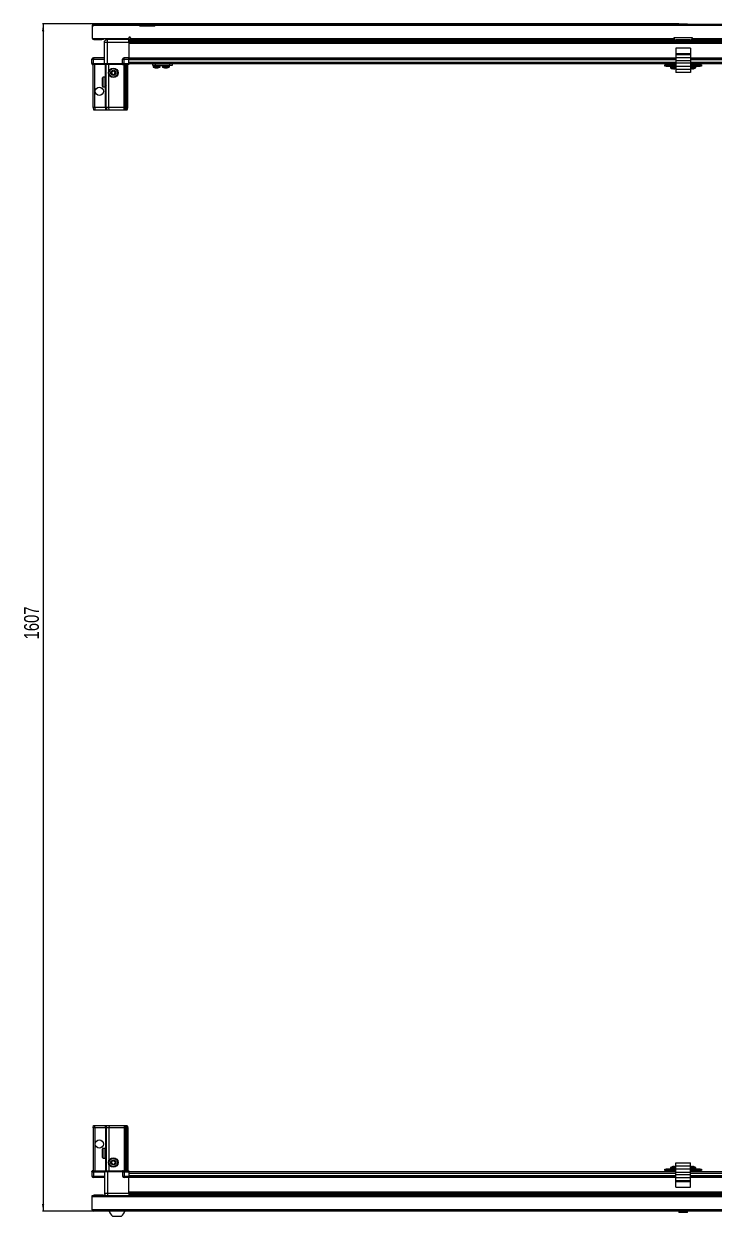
# Model space of a CAD drawing. Header units: millimetres. Extents: x 1132 to 6666, y -773 to 2023.
# Drawn here: x 1220 to 2154, y -773 to 840 of the extents above; entities that cross this region are included whole.
import ezdxf

# ---------------------------------------------------------------- set-up
doc = ezdxf.new("R2010")
doc.units = ezdxf.units.MM
doc.layers.add('FORMAT', color=7, linetype='Continuous')
doc.styles.add('SLDTEXTSTYLE0', font='TXT', dxfattribs={"width": 0.75})
doc.dimstyles.new('SLDDIMSTYLE0', dxfattribs={"dimtxt": 20, "dimasz": 10, "dimexe": 0, "dimexo": 0.0625, "dimgap": 5, "dimtad": 2, "dimdec": 1, "dimrnd": 1e-09, "dimzin": 12, "dimdsep": 46, "dimtxsty": 'SLDTEXTSTYLE0', "dimsah": 1, "dimcen": 0.09, "dimadec": 0, "dimazin": 3, "dimtfac": 1, "dimtofl": 0, "dimtmove": 0, "dimatfit": 3, "dimfxl": 0, "dimfrac": 2, "dimtolj": 1, "dimtzin": 12, "dimarcsym": 0})

# ---------------------------------------------------------------- blocks, each defined once
blk = doc.blocks.new('_D_9')
at = {"layer": 'FORMAT'}
for p, q in [((2106.7, 840.1), (1245.5, 840.1)), ((1246.5, 840.1), (1246.5, -766.9)), ((1315.1, -766.9), (1245.5, -766.9))]:
    blk.add_line(p, q, dxfattribs=at)
for points in [[(1246.5, 840.1), (1244.9, 830.1), (1248, 830.1)], [(1246.5, -766.9), (1248, -756.9), (1244.9, -756.9)]]:
    blk.add_solid(points, dxfattribs=at)
at = {"layer": 'FORMAT', "insert": (1220.7, 7), "char_height": 20, "attachment_point": 1, "rotation": 90, "style": 'SLDTEXTSTYLE0'}
blk.add_mtext('1607', dxfattribs=at)

msp = doc.modelspace()

# ---------------------------------------------------------------- linework, layer by layer
at = {"color": 7, "linetype": 'Continuous', "lineweight": 25}
for p, q in [((1314.59, 839.8), (1377.49, 839.8)), ((1377.49, 837.7), (1377.49, 839.8)), ((1377.49, 839.8), (1387.49, 839.8)), ((1387.49, 839.8), (1397.49, 839.8)), ((1397.49, 839.8), (1397.49, 837.7)), ((1397.49, 839.8), (2827.49, 839.8)), ((2106.7, 840.1), (2106.7, 839.8)), ((2106.7, 840.1), (2118.27, 840.1)), ((2118.27, 839.8), (2118.27, 840.1)), ((1313.99, 837.7), (1312.99, 837.7)), ((1312.99, 837.7), (1312.99, 836.8)), ((1312.99, 836.8), (1312.99, 820.3)), ((1313.99, 836.8), (1312.99, 836.8)), ((1313.99, 837.7), (1313.99, 836.8)), ((1387.49, 838.3), (1377.49, 838.3)), ((1377.49, 836.8), (1377.49, 837.7)), ((1397.49, 836.8), (1377.49, 836.8)), ((1397.49, 838.3), (1387.49, 838.3)), ((1397.49, 836.8), (1397.49, 837.7)), ((1312.99, 820.3), (1362.49, 820.3)), ((1315.09, 818.8), (1325.99, 818.8)), ((1327.99, 818.8), (1325.99, 818.8)), ((1327.99, 820.3), (1327.99, 818.8)), ((1329.49, 786.3), (1329.49, 815.3)), ((1333.24, 820.3), (1333.24, 818.8)), ((1362.49, 818.8), (1333.49, 818.8)), ((1359.74, 818.8), (1359.74, 820.3)), ((1362.49, 820.3), (1362.49, 821.15)), ((1362.49, 820.3), (1362.49, 818.8)), ((1362.49, 818.15), (1386.37, 818.15)), ((2862.49, 816.36), (1362.49, 816.36)), ((2862.49, 816.32), (1362.49, 816.32)), ((1362.49, 815.3), (1362.49, 794.3)), ((1364.49, 821.15), (1364.49, 820.4)), ((1364.49, 818.3), (1364.49, 820.4)), ((1364.49, 818.3), (2099.99, 818.3)), ((1380.99, 818.3), (1380.99, 818.15)), ((1381.15, 818.3), (1381.15, 818.15)), ((1381.36, 818.3), (1381.36, 818.15)), ((1381.91, 818.3), (1381.91, 818.15)), ((1382.32, 818.3), (1382.32, 818.15)), ((1383.21, 818.3), (1383.21, 818.15)), ((1383.79, 818.3), (1383.79, 818.15)), ((1384.93, 818.3), (1384.93, 818.15)), ((1385.63, 818.3), (1385.63, 818.15)), ((1386.37, 818.15), (1386.91, 818.15)), ((1386.91, 818.3), (1386.91, 818.15)), ((1386.91, 818.15), (1387.64, 818.15)), ((1386.91, 818.15), (1386.91, 818.15)), ((1387.09, 818.3), (1387.09, 818.15)), ((1387.59, 818.3), (1387.59, 818.15)), ((1387.64, 818.3), (1387.64, 818.15)), ((1387.64, 818.15), (1388.61, 818.15)), ((1387.64, 818.15), (1387.64, 818.15)), ((1388.61, 818.15), (2836.37, 818.15)), ((1388.93, 818.3), (1388.93, 818.15)), ((1388.95, 818.3), (1388.95, 818.15)), ((1389.64, 818.3), (1389.64, 818.15)), ((1390.82, 818.3), (1390.82, 818.15)), ((1391.43, 818.3), (1391.43, 818.15)), ((1392.38, 818.3), (1392.38, 818.15)), ((1392.84, 818.3), (1392.84, 818.15)), ((1393.47, 818.3), (1393.47, 818.15)), ((1393.72, 818.3), (1393.72, 818.15)), ((1393.96, 818.3), (1393.96, 818.15)), ((1393.99, 818.3), (1393.99, 818.15)), ((2124.99, 821.3), (2099.99, 821.3)), ((2099.99, 821.3), (2099.99, 820.4)), ((2099.99, 820.4), (2099.99, 818.3)), ((2122.49, 807.25), (2102.49, 807.25)), ((2102.49, 807.25), (2102.49, 799.53)), ((2121.99, 818.3), (2102.99, 818.3)), ((2122.49, 807.25), (2122.49, 799.53)), ((2124.99, 820.4), (2124.99, 821.3)), ((2124.99, 818.3), (2124.99, 820.4)), ((2124.99, 818.3), (2860.49, 818.3)), ((1312.49, 786.3), (1312.49, 792.3)), ((1329.49, 794.3), (1314.49, 794.3)), ((1353.99, 786.3), (1353.99, 792.3)), ((1362.49, 794.3), (1355.99, 794.3)), ((1362.49, 792.3), (1362.49, 794.3)), ((1362.49, 793.65), (2102.49, 793.65)), ((1362.49, 786.3), (1362.49, 792.3)), ((2102.49, 799.53), (2102.49, 798.08)), ((2102.49, 798.08), (2102.49, 794.31)), ((2102.49, 794.31), (2102.49, 789.99)), ((2122.49, 799.53), (2122.49, 798.08)), ((2122.49, 798.08), (2122.49, 794.31)), ((2122.49, 794.31), (2122.49, 789.99)), ((2122.49, 793.65), (2862.49, 793.65)), ((1312.49, 786.3), (1312.49, 785.97)), ((1312.49, 786.3), (1312.49, 786.3)), ((1312.49, 786.3), (1312.49, 785.97)), ((1314.49, 786.3), (1312.49, 786.3)), ((1312.49, 785.97), (1312.99, 785.1)), ((1312.49, 785.97), (1312.99, 785.1)), ((1312.99, 785.1), (1314.49, 785.1)), ((1313.99, 726.8), (1313.99, 785.1)), ((1314.49, 786.3), (1329.29, 786.3)), ((1329.29, 785.1), (1314.49, 785.1)), ((1316.49, 726.8), (1316.49, 785.1)), ((1329.29, 786.3), (1329.49, 786.3)), ((1329.49, 785.1), (1329.29, 785.1)), ((1329.49, 786.3), (1329.49, 785.1)), ((1329.49, 786.3), (1333.49, 786.3)), ((1333.49, 785.1), (1329.49, 785.1)), ((1331.99, 726.8), (1331.99, 785.1)), ((1333.49, 786.3), (1353.79, 786.3)), ((1353.79, 785.1), (1333.49, 785.1)), ((1335.49, 776.3), (1335.49, 785.1)), ((1353.79, 786.3), (1353.99, 786.3)), ((1353.99, 785.1), (1353.79, 785.1)), ((1353.99, 786.3), (1353.99, 785.1)), ((1355.99, 786.3), (1353.99, 786.3)), ((1353.99, 786.3), (1355.99, 786.3)), ((1353.99, 785.1), (1354.67, 785.1)), ((1362.49, 785.1), (1354.67, 785.1)), ((1355.99, 786.3), (1362.49, 786.3)), ((1355.99, 785.97), (1362.49, 785.97)), ((1356.99, 726.8), (1356.99, 785.1)), ((1357.99, 726.8), (1357.99, 785.1)), ((1359.49, 726.8), (1359.49, 785.1)), ((1360.99, 726.8), (1360.99, 785.1)), ((1362.49, 786.45), (2102.49, 786.45)), ((1362.49, 786.3), (1362.49, 785.97)), ((1362.49, 785.97), (1362.49, 785.1)), ((1394.94, 783.95), (1394.94, 786.45)), ((1397.94, 783.95), (1394.94, 783.95)), ((1395.29, 783.95), (1395.29, 782.05)), ((1397.94, 786.45), (1397.94, 783.95)), ((1418.14, 783.95), (1397.94, 783.95)), ((1404.79, 782.05), (1404.79, 783.95)), ((1407.74, 783.95), (1407.74, 782.05)), ((1407.79, 783.95), (1407.79, 782.05)), ((1417.29, 782.05), (1417.29, 783.95)), ((1418.14, 783.95), (1418.14, 786.45)), ((1421.14, 783.95), (1418.14, 783.95)), ((1421.14, 786.45), (1421.14, 783.95)), ((2087.49, 782.95), (2087.49, 784.45)), ((2087.49, 784.45), (2089.49, 784.45)), ((2089.49, 782.95), (2087.49, 782.95)), ((2089.49, 784.45), (2089.49, 782.95)), ((2089.49, 784.45), (2100.74, 784.45)), ((2089.49, 782.95), (2100.74, 782.95)), ((2095.24, 782.95), (2095.24, 781.05)), ((2097.49, 786.45), (2097.49, 784.45)), ((2100.74, 782.95), (2100.74, 784.45)), ((2100.74, 784.45), (2102.49, 784.45)), ((2102.49, 782.95), (2100.74, 782.95)), ((2102.49, 789.99), (2102.49, 786.76)), ((2102.49, 786.76), (2102.49, 782.43)), ((2102.49, 782.43), (2102.49, 778.45)), ((2122.49, 778.45), (2102.49, 778.45)), ((2102.49, 778.45), (2102.49, 774.45)), ((2122.49, 789.99), (2122.49, 786.76)), ((2122.49, 786.76), (2122.49, 782.43)), ((2122.49, 786.45), (2862.49, 786.45)), ((2122.49, 784.45), (2124.24, 784.45)), ((2124.24, 782.95), (2122.49, 782.95)), ((2122.49, 782.43), (2122.49, 778.45)), ((2122.49, 779.65), (2122.74, 779.57)), ((2122.49, 778.45), (2122.49, 774.45)), ((2124.24, 784.45), (2124.24, 782.95)), ((2124.24, 784.45), (2135.49, 784.45)), ((2124.24, 782.95), (2135.49, 782.95)), ((2127.49, 784.45), (2127.49, 786.45)), ((2129.74, 781.05), (2129.74, 782.95)), ((2135.49, 782.95), (2135.49, 784.45)), ((2135.49, 784.45), (2137.49, 784.45)), ((2137.49, 782.95), (2135.49, 782.95)), ((2137.49, 784.45), (2137.49, 782.95)), ((1326.79, 755.6), (1326.79, 767)), ((1330.49, 767.8), (1327.59, 767.8)), ((1329.99, 767.71), (1330.49, 767.71)), ((1329.99, 767.71), (1329.99, 767.54)), ((1329.99, 767.54), (1330.49, 767.54)), ((1329.99, 767.06), (1330.49, 767.06)), ((1329.99, 767.06), (1329.99, 766.67)), ((1329.99, 766.67), (1330.49, 766.67)), ((1329.99, 765.84), (1330.49, 765.84)), ((1329.99, 765.84), (1329.99, 765.28)), ((1329.99, 765.28), (1330.49, 765.28)), ((1329.99, 764.18), (1330.49, 764.18)), ((1329.99, 764.18), (1329.99, 763.5)), ((1329.99, 763.5), (1330.49, 763.5)), ((1329.99, 762.24), (1330.49, 762.24)), ((1329.99, 762.24), (1329.99, 761.5)), ((1329.99, 761.93), (1330.49, 761.93)), ((1329.99, 761.5), (1330.49, 761.5)), ((1329.99, 760.2), (1330.49, 760.2)), ((1329.99, 760.2), (1329.99, 759.48)), ((1329.99, 760.07), (1330.49, 760.07)), ((1329.99, 759.48), (1330.49, 759.48)), ((1330.49, 767.71), (1330.49, 767.8)), ((1330.49, 767.54), (1330.49, 767.71)), ((1330.49, 767.06), (1330.49, 767.54)), ((1330.49, 766.67), (1330.49, 767.06)), ((1330.49, 765.84), (1330.49, 766.67)), ((1330.49, 765.28), (1330.49, 765.84)), ((1330.59, 765.7), (1330.49, 765.7)), ((1330.49, 764.18), (1330.49, 765.28)), ((1330.49, 763.5), (1330.49, 764.18)), ((1330.49, 762.24), (1330.49, 763.5)), ((1330.49, 761.93), (1330.49, 762.24)), ((1330.49, 760.2), (1330.49, 761.5)), ((1330.49, 759.48), (1330.49, 760.07)), ((1330.49, 758.28), (1330.49, 759.48)), ((1330.59, 764.19), (1330.59, 765.7)), ((1330.59, 756.9), (1330.59, 764.19)), ((1331.47, 764.61), (1330.99, 765.3)), ((1330.99, 757.3), (1330.99, 765.3)), ((1331.96, 765.3), (1331.47, 764.61)), ((1331.47, 757.99), (1331.47, 764.61)), ((1331.99, 765.3), (1331.96, 765.3)), ((1331.96, 757.3), (1331.96, 765.3)), ((1335.49, 726.8), (1335.49, 771.3)), ((2122.49, 774.45), (2102.49, 774.45)), ((1327.59, 754.8), (1330.49, 754.8)), ((1329.99, 758.28), (1330.49, 758.28)), ((1329.99, 758.28), (1329.99, 757.64)), ((1329.99, 757.64), (1330.49, 757.64)), ((1329.99, 756.65), (1330.49, 756.65)), ((1329.99, 756.65), (1329.99, 756.16)), ((1329.99, 756.16), (1330.49, 756.16)), ((1329.99, 755.47), (1330.49, 755.47)), ((1329.99, 755.47), (1329.99, 755.18)), ((1329.99, 755.18), (1330.49, 755.18)), ((1329.99, 754.87), (1330.49, 754.87)), ((1329.99, 754.87), (1329.99, 754.8)), ((1329.99, 754.8), (1330.49, 754.8)), ((1330.49, 757.64), (1330.49, 758.28)), ((1330.49, 756.65), (1330.49, 757.64)), ((1330.49, 756.9), (1330.59, 756.9)), ((1330.49, 756.16), (1330.49, 756.65)), ((1330.49, 755.47), (1330.49, 756.16)), ((1330.49, 755.18), (1330.49, 755.47)), ((1330.49, 754.87), (1330.49, 755.18)), ((1330.49, 754.8), (1330.49, 754.87)), ((1330.49, 754.8), (1330.49, 754.8)), ((1330.99, 757.3), (1331.47, 757.99)), ((1331.47, 757.99), (1331.96, 757.3)), ((1331.96, 757.3), (1331.99, 757.3)), ((1316.49, 726.8), (1313.99, 726.8)), ((1313.99, 726.8), (1314.79, 723.8)), ((1330.99, 726.8), (1316.49, 726.8)), ((1316.49, 726.8), (1316.64, 723.8)), ((1331.99, 726.8), (1330.99, 726.8)), ((1335.49, 726.8), (1331.99, 726.8)), ((1331.99, 726.8), (1332.79, 723.8)), ((1355.99, 726.8), (1335.49, 726.8)), ((1335.82, 723.8), (1335.49, 726.8)), ((1356.99, 726.8), (1355.99, 726.8)), ((1357.99, 726.8), (1356.99, 726.8)), ((1357.79, 723.8), (1356.99, 726.8)), ((1359.49, 726.8), (1357.99, 726.8)), ((1358.53, 723.8), (1357.99, 726.8)), ((1359.03, 723.8), (1359.49, 726.8)), ((1360.99, 726.8), (1359.49, 726.8)), ((1360.18, 723.8), (1360.99, 726.8)), ((1314.79, 723.8), (1316.64, 723.8)), ((1316.64, 723.8), (1330.99, 723.8)), ((1330.99, 723.8), (1332.79, 723.8)), ((1332.79, 723.8), (1335.82, 723.8)), ((1335.82, 723.8), (1355.99, 723.8)), ((1355.99, 723.8), (1357.79, 723.8)), ((1357.79, 723.8), (1358.53, 723.8)), ((1358.53, 723.8), (1359.03, 723.8)), ((1359.03, 723.8), (1360.18, 723.8)), ((1313.99, -653.9), (1314.79, -650.9)), ((1316.49, -653.9), (1313.99, -653.9)), ((1313.99, -653.9), (1313.99, -712.2)), ((1314.79, -650.9), (1316.64, -650.9)), ((1316.49, -653.9), (1316.64, -650.9)), ((1330.99, -653.9), (1316.49, -653.9)), ((1316.49, -653.9), (1316.49, -712.2)), ((1316.64, -650.9), (1330.99, -650.9)), ((1330.99, -650.9), (1332.79, -650.9)), ((1331.99, -653.9), (1330.99, -653.9)), ((1331.99, -653.9), (1332.79, -650.9)), ((1335.49, -653.9), (1331.99, -653.9)), ((1331.99, -653.9), (1331.99, -712.2)), ((1332.79, -650.9), (1335.82, -650.9)), ((1335.82, -650.9), (1335.49, -653.9)), ((1355.99, -653.9), (1335.49, -653.9)), ((1335.49, -653.9), (1335.49, -698.4)), ((1335.82, -650.9), (1355.99, -650.9)), ((1355.99, -650.9), (1357.79, -650.9)), ((1356.99, -653.9), (1355.99, -653.9)), ((1357.79, -650.9), (1356.99, -653.9)), ((1356.99, -653.9), (1356.99, -712.2)), ((1357.99, -653.9), (1356.99, -653.9)), ((1357.79, -650.9), (1358.53, -650.9)), ((1358.53, -650.9), (1357.99, -653.9)), ((1357.99, -653.9), (1357.99, -712.2)), ((1359.49, -653.9), (1357.99, -653.9)), ((1358.53, -650.9), (1359.03, -650.9)), ((1359.03, -650.9), (1360.18, -650.9)), ((1359.03, -650.9), (1359.49, -653.9)), ((1359.49, -653.9), (1359.49, -712.2)), ((1360.99, -653.9), (1359.49, -653.9)), ((1360.18, -650.9), (1360.99, -653.9)), ((1360.99, -653.9), (1360.99, -712.2)), ((1326.79, -694.1), (1326.79, -682.7)), ((1329.99, -681.9), (1327.59, -681.9)), ((1329.99, -681.9), (1329.99, -681.9)), ((1329.99, -681.9), (1330.49, -681.9)), ((1329.99, -682.09), (1330.49, -682.09)), ((1329.99, -682.09), (1329.99, -682.31)), ((1329.99, -682.31), (1330.49, -682.31)), ((1329.99, -682.89), (1330.49, -682.89)), ((1329.99, -682.89), (1329.99, -683.31)), ((1329.99, -683.31), (1330.49, -683.31)), ((1329.99, -684.22), (1330.49, -684.22)), ((1329.99, -684.22), (1329.99, -684.81)), ((1329.99, -684.81), (1330.49, -684.81)), ((1329.99, -685.96), (1330.49, -685.96)), ((1329.99, -685.96), (1329.99, -686.66)), ((1329.99, -686.66), (1330.49, -686.66)), ((1329.99, -687.94), (1330.49, -687.94)), ((1329.99, -687.94), (1329.99, -688.68)), ((1329.99, -688.09), (1330.49, -688.09)), ((1329.99, -688.59), (1330.49, -688.59)), ((1329.99, -688.68), (1330.49, -688.68)), ((1329.99, -689.97), (1330.49, -689.97)), ((1329.99, -689.97), (1329.99, -690.68)), ((1329.99, -690.68), (1330.49, -690.68)), ((1329.99, -691.84), (1330.49, -691.84)), ((1329.99, -691.84), (1329.99, -692.45)), ((1329.99, -692.45), (1330.49, -692.45)), ((1329.99, -693.38), (1330.49, -693.38)), ((1329.99, -693.38), (1329.99, -693.82)), ((1329.99, -693.82), (1330.49, -693.82)), ((1330.49, -682.09), (1330.49, -681.9)), ((1330.49, -682.31), (1330.49, -682.09)), ((1330.49, -682.89), (1330.49, -682.31)), ((1330.49, -683.31), (1330.49, -682.89)), ((1330.49, -684.22), (1330.49, -683.31)), ((1330.59, -684), (1330.49, -684)), ((1330.49, -684.81), (1330.49, -684.22)), ((1330.49, -685.96), (1330.49, -684.81)), ((1330.49, -686.66), (1330.49, -685.96)), ((1330.49, -687.94), (1330.49, -686.66)), ((1330.49, -688.09), (1330.49, -687.94)), ((1330.49, -688.68), (1330.49, -688.59)), ((1330.49, -689.97), (1330.49, -688.68)), ((1330.49, -690.68), (1330.49, -689.97)), ((1330.49, -691.84), (1330.49, -690.68)), ((1330.49, -692.45), (1330.49, -691.84)), ((1330.49, -693.38), (1330.49, -692.45)), ((1330.49, -692.8), (1330.59, -692.8)), ((1330.49, -693.82), (1330.49, -693.38)), ((1330.49, -694.42), (1330.49, -693.82)), ((1330.59, -692.8), (1330.59, -684)), ((1331.47, -685.09), (1330.99, -684.4)), ((1330.99, -692.4), (1330.99, -684.4)), ((1330.99, -692.4), (1331.47, -691.71)), ((1331.96, -684.4), (1331.47, -685.09)), ((1331.47, -691.71), (1331.47, -685.09)), ((1331.47, -691.71), (1331.96, -692.4)), ((1331.99, -684.4), (1331.96, -684.4)), ((1331.96, -692.4), (1331.96, -684.4)), ((1331.96, -692.4), (1331.99, -692.4)), ((1327.59, -694.9), (1329.99, -694.9)), ((1329.99, -694.42), (1330.49, -694.42)), ((1329.99, -694.42), (1329.99, -694.66)), ((1329.99, -694.66), (1330.49, -694.66)), ((1329.99, -694.88), (1330.49, -694.88)), ((1329.99, -694.88), (1329.99, -694.9)), ((1329.99, -694.89), (1330.49, -694.89)), ((1330.49, -694.66), (1330.49, -694.42)), ((1330.49, -694.88), (1330.49, -694.66)), ((1330.49, -694.89), (1330.49, -694.88)), ((1335.49, -703.4), (1335.49, -712.2)), ((2095.24, -708.14), (2095.24, -710.05)), ((2101.16, -706.56), (2101.16, -706.56)), ((2102.49, -701.55), (2122.49, -701.55)), ((2102.49, -705.55), (2102.49, -701.55)), ((2102.49, -705.55), (2122.49, -705.55)), ((2102.49, -709.53), (2102.49, -705.55)), ((2102.49, -713.86), (2102.49, -709.53)), ((2122.49, -705.55), (2122.49, -701.55)), ((2122.49, -709.53), (2122.49, -705.55)), ((2122.49, -713.86), (2122.49, -709.53)), ((2126.16, -706.56), (2126.16, -706.56)), ((2129.74, -710.05), (2129.74, -708.14)), ((1312.99, -712.2), (1312.49, -713.06)), ((1312.49, -713.4), (1312.49, -713.06)), ((1312.49, -713.4), (1314.49, -713.4)), ((1312.49, -713.4), (1312.49, -719.4)), ((1314.49, -712.2), (1312.99, -712.2)), ((1314.49, -712.2), (1329.29, -712.2)), ((1329.29, -713.4), (1314.49, -713.4)), ((1314.49, -713.4), (1329.29, -713.4)), ((1329.49, -721.4), (1314.49, -721.4)), ((1329.29, -712.2), (1329.49, -712.2)), ((1329.49, -713.4), (1329.29, -713.4)), ((1329.49, -713.4), (1329.49, -712.2)), ((1329.49, -712.2), (1333.49, -712.2)), ((1333.49, -713.4), (1329.49, -713.4)), ((1329.49, -713.4), (1329.49, -742.4)), ((1333.49, -712.2), (1353.79, -712.2)), ((1353.79, -713.4), (1333.49, -713.4)), ((1353.79, -712.2), (1353.99, -712.2)), ((1353.99, -713.4), (1353.79, -713.4)), ((1353.99, -713.4), (1353.99, -712.2)), ((1354.67, -712.2), (1353.99, -712.2)), ((1353.99, -713.4), (1355.99, -713.4)), ((1353.99, -713.4), (1353.99, -719.4)), ((1354.67, -712.2), (1362.49, -712.2)), ((1362.49, -713.06), (1355.99, -713.06)), ((1362.49, -713.4), (1355.99, -713.4)), ((1355.99, -713.4), (1362.49, -713.4)), ((1362.49, -721.4), (1355.99, -721.4)), ((1362.49, -712.2), (1362.49, -713.06)), ((1362.49, -713.06), (1362.49, -713.06)), ((1362.49, -713.4), (1362.49, -713.06)), ((1362.49, -713.4), (1362.49, -713.4)), ((1362.49, -713.4), (1362.49, -719.4)), ((2102.49, -713.55), (1362.49, -713.55)), ((1362.49, -719.4), (1362.49, -721.4)), ((2102.49, -720.75), (1362.49, -720.75)), ((1362.49, -742.4), (1362.49, -721.4)), ((2087.49, -711.55), (2087.49, -710.05)), ((2087.49, -710.05), (2089.49, -710.05)), ((2089.49, -711.55), (2087.49, -711.55)), ((2089.49, -710.05), (2089.49, -711.55)), ((2100.74, -710.05), (2089.49, -710.05)), ((2100.74, -711.55), (2089.49, -711.55)), ((2097.49, -711.55), (2097.49, -713.55)), ((2100.74, -711.55), (2100.74, -710.05)), ((2100.74, -710.05), (2102.49, -710.05)), ((2102.49, -711.55), (2100.74, -711.55)), ((2102.49, -717.08), (2102.49, -713.86)), ((2102.49, -721.41), (2102.49, -717.08)), ((2102.49, -725.18), (2102.49, -721.41)), ((2102.49, -726.62), (2102.49, -725.18)), ((2122.49, -710.05), (2124.24, -710.05)), ((2124.24, -711.55), (2122.49, -711.55)), ((2862.49, -713.55), (2122.49, -713.55)), ((2122.49, -717.08), (2122.49, -713.86)), ((2122.49, -721.41), (2122.49, -717.08)), ((2862.49, -720.75), (2122.49, -720.75)), ((2122.49, -725.18), (2122.49, -721.41)), ((2122.49, -726.62), (2122.49, -725.18)), ((2124.24, -710.05), (2124.24, -711.55)), ((2135.49, -710.05), (2124.24, -710.05)), ((2135.49, -711.55), (2124.24, -711.55)), ((2127.49, -713.55), (2127.49, -711.55)), ((2135.49, -711.55), (2135.49, -710.05)), ((2135.49, -710.05), (2137.49, -710.05)), ((2137.49, -711.55), (2135.49, -711.55)), ((2137.49, -710.05), (2137.49, -711.55)), ((2102.49, -734.35), (2102.49, -726.62)), ((2102.49, -734.35), (2122.49, -734.35)), ((2122.49, -734.35), (2122.49, -726.62)), ((1312.99, -747.5), (1312.99, -745.4)), ((1312.99, -745.4), (2911.99, -745.4)), ((1312.99, -764.8), (1312.99, -747.5)), ((1327.99, -745.3), (1315.09, -745.3)), ((1327.99, -745.3), (1327.99, -745.4)), ((1362.49, -743.42), (2862.49, -743.42)), ((1362.49, -743.46), (2862.49, -743.46)), ((1386.37, -745.25), (1362.49, -745.25)), ((1380.99, -745.4), (1380.99, -745.25)), ((1381.03, -745.4), (1381.03, -745.25)), ((1381.3, -745.4), (1381.3, -745.25)), ((1381.56, -745.4), (1381.56, -745.25)), ((1382.21, -745.4), (1382.21, -745.25)), ((1382.67, -745.4), (1382.67, -745.25)), ((1383.64, -745.4), (1383.64, -745.25)), ((1384.26, -745.4), (1384.26, -745.25)), ((1385.45, -745.4), (1385.45, -745.25)), ((1386.11, -745.4), (1386.11, -745.25)), ((1386.16, -745.4), (1386.16, -745.25)), ((1387.45, -745.25), (1386.37, -745.25)), ((1388.19, -745.25), (1387.45, -745.25)), ((1387.45, -745.4), (1387.45, -745.25)), ((1387.45, -745.25), (1387.45, -745.25)), ((1387.47, -745.4), (1387.47, -745.25)), ((1387.96, -745.4), (1387.96, -745.25)), ((1388.19, -745.4), (1388.19, -745.25)), ((1388.61, -745.25), (1388.19, -745.25)), ((1388.19, -745.25), (1388.19, -745.25)), ((2836.37, -745.25), (1388.61, -745.25)), ((1389.46, -745.4), (1389.46, -745.25)), ((1390.15, -745.4), (1390.15, -745.25)), ((1391.28, -745.4), (1391.28, -745.25)), ((1391.86, -745.4), (1391.86, -745.25)), ((1392.73, -745.4), (1392.73, -745.25)), ((1393.13, -745.4), (1393.13, -745.25)), ((1393.66, -745.4), (1393.66, -745.25)), ((1393.85, -745.4), (1393.85, -745.25)), ((1393.99, -745.4), (1393.99, -745.25)), ((1315.09, -764.8), (1312.99, -764.8)), ((1315.09, -764.8), (1315.09, -766.9)), ((2909.89, -766.9), (1315.09, -766.9)), ((1340.49, -773.5), (1352.49, -773.5)), ((2107.69, -766.9), (2106.7, -767.88)), ((2106.7, -767.88), (2106.7, -768.4)), ((2118.27, -767.88), (2106.7, -767.88)), ((2118.27, -768.4), (2106.7, -768.4)), ((2118.27, -767.88), (2117.29, -766.9)), ((2118.27, -768.4), (2118.27, -767.88))]:
    msp.add_line(p, q, dxfattribs=at)
at = {"color": 8, "linetype": 'Continuous', "lineweight": 18}
for p, q in [((1387.49, 838.3), (1387.49, 839.8)), ((1377.49, 837.7), (1313.99, 837.7)), ((2827.49, 837.7), (1397.49, 837.7)), ((1315.09, 820.3), (1315.09, 818.8)), ((1325.99, 818.8), (1325.99, 820.3)), ((1333.49, 815.3), (1362.49, 815.3)), ((1333.49, 786.3), (1333.49, 815.3)), ((1362.49, 818.8), (1364.49, 818.8)), ((2862.49, 817.57), (1362.49, 817.57)), ((1362.49, 815.12), (2862.49, 815.12)), ((2862.49, 813.7), (1362.49, 813.7)), ((1364.49, 820.4), (2099.99, 820.4)), ((2099.99, 818.8), (2101.33, 818.8)), ((2123.65, 818.8), (2124.99, 818.8)), ((2124.99, 820.4), (2860.49, 820.4)), ((1312.49, 792.3), (1314.49, 792.3)), ((1314.49, 794.3), (1314.49, 792.3)), ((1314.49, 786.3), (1314.49, 792.3)), ((1314.49, 792.3), (1329.49, 792.3)), ((1353.99, 792.3), (1355.99, 792.3)), ((1355.99, 792.3), (1355.99, 794.3)), ((1355.99, 786.3), (1355.99, 792.3)), ((1355.99, 792.3), (1362.49, 792.3)), ((1362.49, 794.3), (2102.49, 794.3)), ((1362.49, 791.65), (2102.49, 791.65)), ((2122.49, 799.53), (2102.49, 799.53)), ((2122.49, 798.08), (2102.49, 798.08)), ((2122.49, 794.31), (2102.49, 794.31)), ((2122.49, 794.3), (2862.49, 794.3)), ((2122.49, 791.65), (2862.49, 791.65)), ((1314.49, 786.3), (1314.49, 785.1)), ((1329.29, 785.1), (1329.29, 786.3)), ((1330.99, 765.3), (1330.99, 785.1)), ((1333.49, 786.3), (1333.49, 785.1)), ((1353.79, 785.1), (1353.79, 786.3)), ((1355.99, 786.3), (1355.99, 785.97)), ((1355.99, 726.8), (1355.99, 785.1)), ((1362.49, 788.45), (2102.49, 788.45)), ((1404.79, 782.05), (1395.29, 782.05)), ((1404.59, 781.68), (1395.48, 781.68)), ((1407.79, 782.05), (1407.74, 782.05)), ((1417.29, 782.05), (1407.79, 782.05)), ((1407.98, 781.68), (1407.93, 781.68)), ((1417.09, 781.68), (1407.98, 781.68)), ((2102.49, 781.05), (2095.24, 781.05)), ((2102.49, 780.68), (2095.43, 780.68)), ((2122.49, 789.99), (2102.49, 789.99)), ((2122.49, 786.76), (2102.49, 786.76)), ((2122.49, 782.43), (2102.49, 782.43)), ((2122.49, 788.45), (2862.49, 788.45)), ((2129.74, 781.05), (2122.49, 781.05)), ((2129.54, 780.68), (2122.49, 780.68)), ((1327.59, 754.8), (1327.59, 767.8)), ((1330.99, 726.8), (1330.99, 757.3)), ((1330.99, 726.8), (1330.99, 723.8)), ((1355.99, 723.8), (1355.99, 726.8)), ((1330.99, -653.9), (1330.99, -650.9)), ((1330.99, -653.9), (1330.99, -684.4)), ((1355.99, -650.9), (1355.99, -653.9)), ((1355.99, -653.9), (1355.99, -712.2)), ((1327.59, -694.9), (1327.59, -681.9)), ((1330.99, -692.4), (1330.99, -712.2)), ((2095.24, -708.14), (2099.99, -708.14)), ((2095.43, -707.77), (2099.99, -707.77)), ((2099.99, -707.77), (2102.49, -707.77)), ((2099.99, -708.14), (2102.49, -708.14)), ((2102.49, -709.53), (2122.49, -709.53)), ((2122.49, -707.77), (2124.99, -707.77)), ((2122.49, -708.14), (2124.99, -708.14)), ((2124.99, -707.77), (2129.54, -707.77)), ((2124.99, -708.14), (2129.74, -708.14)), ((1312.49, -719.4), (1314.49, -719.4)), ((1314.49, -713.4), (1314.49, -712.2)), ((1314.49, -713.4), (1314.49, -719.4)), ((1314.49, -719.4), (1329.49, -719.4)), ((1314.49, -721.4), (1314.49, -719.4)), ((1329.29, -713.4), (1329.29, -712.2)), ((1333.49, -713.4), (1333.49, -712.2)), ((1333.49, -713.4), (1333.49, -742.4)), ((1353.79, -713.4), (1353.79, -712.2)), ((1353.99, -719.4), (1355.99, -719.4)), ((1355.99, -713.4), (1355.99, -713.06)), ((1355.99, -713.4), (1355.99, -719.4)), ((1355.99, -719.4), (1362.49, -719.4)), ((1355.99, -719.4), (1355.99, -721.4)), ((1362.49, -713.4), (1362.49, -713.06)), ((2102.49, -715.55), (1362.49, -715.55)), ((2102.49, -718.75), (1362.49, -718.75)), ((2102.49, -721.4), (1362.49, -721.4)), ((2102.49, -713.86), (2122.49, -713.86)), ((2102.49, -717.08), (2122.49, -717.08)), ((2102.49, -721.41), (2122.49, -721.41)), ((2102.49, -725.18), (2122.49, -725.18)), ((2862.49, -715.55), (2122.49, -715.55)), ((2862.49, -718.75), (2122.49, -718.75)), ((2862.49, -721.4), (2122.49, -721.4)), ((1362.49, -740.8), (2862.49, -740.8)), ((2862.49, -742.21), (1362.49, -742.21)), ((2102.49, -726.62), (2122.49, -726.62)), ((2911.99, -747.5), (1312.99, -747.5)), ((1315.09, -745.4), (1315.09, -745.3)), ((1333.49, -742.4), (1362.49, -742.4)), ((1362.49, -744.66), (2862.49, -744.66)), ((2909.89, -764.8), (1315.09, -764.8))]:
    msp.add_line(p, q, dxfattribs=at)
at = {"color": 7, "linetype": 'Continuous', "lineweight": 25, "flags": 128}
for points in [[(2102.49, -706.75), (2102.48, -706.75), (2102.17, -706.65)], [(2122.84, -706.64), (2122.52, -706.74), (2122.49, -706.75)], [(1315.09, -745.3), (1314.68, -745.34), (1314.45, -745.4)]]:
    msp.add_lwpolyline(points, dxfattribs=at)
at = {"color": 7, "linetype": 'Continuous', "lineweight": 25}
for centre, radius in [((1341.49, 773.8), 6.5), ((1341.49, 773.8), 3.46), ((1322.49, 748.8), 5.5), ((1322.49, -675.9), 5.5), ((1341.49, -700.9), 6.5), ((1341.49, -700.9), 3.46)]:
    msp.add_circle(centre, radius, dxfattribs=at)
at = {"color": 8, "linetype": 'Continuous', "lineweight": 18}
for centre in [(1341.49, 773.8), (1341.49, -700.9)]:
    msp.add_circle(centre, 5.7, dxfattribs=at)
at = {"color": 7, "linetype": 'Continuous', "lineweight": 25}
for centre, radius, start, end in [((1315.09, 820.9), 2.1, 196.60155, 270), ((1363.49, 821.15), 1, 0, 180), ((2102.99, 821.3), 3, 180, 270), ((2121.99, 821.3), 3, 270, 360), ((1314.49, 792.3), 2, 90, 180), ((1355.99, 792.3), 2, 90, 180), ((1341.49, 773.8), 2.5, 134.92207, 194.92207), ((1341.49, 773.8), 2.5, 74.92207, 134.92207), ((1341.49, 773.8), 2.5, 14.92207, 74.92207), ((1395.74, 782.05), 0.45, 180, 235.28209), ((1400.04, 788.25), 8, 235.28209, 258.9392), ((1400.04, 788.25), 8, 281.00757, 304.71791), ((1404.34, 782.05), 0.45, 304.71791, 0), ((1408.19, 782.05), 0.45, 180, 235.28209), ((1408.24, 782.05), 0.45, 180, 235.28209), ((1412.49, 788.25), 8, 235.28209, 256.54113), ((1412.54, 788.25), 8, 235.28209, 259.06255), ((1412.54, 788.25), 8, 280.87532, 304.71791), ((1416.84, 782.05), 0.45, 304.71791, 0), ((2095.69, 781.05), 0.45, 180, 235.28209), ((2099.99, 787.25), 8, 235.28209, 259.10263), ((2099.99, 787.25), 8, 280.79755, 288.20996), ((2124.99, 787.25), 8, 286.33055, 304.71791), ((2129.29, 781.05), 0.45, 304.71791, 0), ((1327.59, 767), 0.8, 90, 180), ((1330.99, 765.7), 0.4, 180, 270), ((1341.49, 773.8), 2.5, 194.92207, 254.92207), ((1341.49, 773.8), 2.5, 254.92207, 314.92207), ((1341.49, 773.8), 2.5, 314.92207, 14.92207), ((1327.59, 755.6), 0.8, 180, 270), ((1330.99, 756.9), 0.4, 90, 180), ((1327.59, -682.7), 0.8, 90, 180), ((1330.99, -684), 0.4, 180, 270), ((1330.99, -692.8), 0.4, 90, 180), ((1327.59, -694.1), 0.8, 180, 270), ((1341.49, -700.9), 2.5, 147.37605, 207.37605), ((1341.49, -700.9), 2.5, 207.37605, 267.37605), ((1341.49, -700.9), 2.5, 87.37605, 147.37605), ((1341.49, -700.9), 2.5, 267.37605, 327.37605), ((1341.49, -700.9), 2.5, 27.37605, 87.37605), ((1341.49, -700.9), 2.5, 327.37605, 27.37605), ((2095.69, -708.14), 0.45, 124.71791, 180), ((2099.99, -714.35), 8, 105.59831, 124.71791), ((2124.99, -714.35), 8, 55.28209, 74.20809), ((2129.29, -708.14), 0.45, 0, 55.28209), ((1314.49, -719.4), 2, 180, 270), ((1355.99, -719.4), 2, 180, 270), ((1315.09, -764.8), 2.1, 180, 270), ((1315.09, -764.8), 0.6, 180, 270), ((1347.51, -763.87), 11.91, 194.70035, 233.8734), ((1345.46, -763.87), 11.91, 306.1266, 345.29965)]:
    msp.add_arc(centre, radius, start, end, dxfattribs=at)
for centre, start_param, end_param in [((1355.99, 782.5), 0, 0.7227342), ((1355.99, -709.6), 2.4188584, 3.1415927)]:
    msp.add_ellipse(centre, major_axis=(0, 3.46), ratio=0.5773503, start_param=start_param, end_param=end_param, dxfattribs=at)
for points, knots in [([(1314.58, 839.71), (1314.5, 839.7), (1314.18, 839.65), (1313.7, 839.32), (1313.23, 838.77), (1313.02, 838.19), (1313, 837.83), (1312.99, 837.7)], [0, 0, 0, 0, 0.08619998, 0.34531447, 0.60442579, 0.86353702, 1, 1, 1, 1]), ([(1313.99, 837.7), (1314.03, 837.96), (1314.12, 838.45), (1314.26, 839.09), (1314.39, 839.56), (1314.5, 839.78), (1314.57, 839.8), (1314.59, 839.8)], [0, 0, 0, 0, 0.2302553, 0.4485219, 0.6667858, 0.8850496, 1, 1, 1, 1]), ([(1329.49, 815.3), (1329.54, 815.74), (1329.61, 816.42), (1330.04, 817.23), (1330.5, 817.8), (1331.06, 818.25), (1331.87, 818.68), (1332.55, 818.76), (1332.99, 818.8)], [0, 0, 0, 0, 0.2394568, 0.3683607, 0.5, 0.6316393, 0.7605432, 1, 1, 1, 1]), ([(1333.49, 818.8), (1333.42, 818.8), (1333.29, 818.8), (1333.13, 818.8), (1333.01, 818.8), (1333, 818.8), (1332.99, 818.8)], [0, 0, 0, 0, 0.2493943, 0.5003335, 0.7501667, 1, 1, 1, 1]), ([(1362.49, 815.3), (1362.49, 815.7), (1362.49, 816.48), (1362.49, 817.53), (1362.49, 818.32), (1362.49, 818.74), (1362.49, 818.78), (1362.49, 818.8)], [0, 0, 0, 0, 0.2146939, 0.4293877, 0.6440816, 0.8587754, 1, 1, 1, 1]), ([(1338.7, 774.55), (1339.07, 774.92), (1339.75, 775.6), (1340.43, 776.28), (1340.75, 776.59)], [0, 0, 0, 0, 0.5346859, 1, 1, 1, 1]), ([(1339.44, 771.76), (1339.36, 772.1), (1339.14, 772.89), (1338.89, 773.85), (1338.73, 774.43), (1338.7, 774.55)], [0, 0, 0, 0, 0.36290056, 0.86687533, 1, 1, 1, 1]), ([(1340.75, 776.59), (1341.24, 776.46), (1342.17, 776.21), (1343.1, 775.96), (1343.53, 775.84)], [0, 0, 0, 0, 0.5346859, 1, 1, 1, 1]), ([(1343.53, 775.84), (1343.56, 775.72), (1343.72, 775.14), (1343.98, 774.18), (1344.19, 773.38), (1344.28, 773.05)], [0, 0, 0, 0, 0.13312467, 0.63709944, 1, 1, 1, 1]), ([(1398.54, 780.4), (1398.54, 780.4), (1398.54, 780.39), (1398.4, 780.42), (1398.22, 780.48), (1398.07, 780.53), (1398, 780.56), (1397.99, 780.57), (1397.99, 780.58), (1398, 780.57), (1398.02, 780.57), (1398.09, 780.56), (1398.38, 780.49), (1398.76, 780.42), (1399.17, 780.39), (1399.45, 780.41), (1399.6, 780.48), (1399.71, 780.55), (1399.78, 780.57), (1399.8, 780.57), (1399.83, 780.58), (1399.85, 780.57), (1399.89, 780.57), (1399.99, 780.54), (1400.15, 780.47), (1400.37, 780.41), (1400.67, 780.39), (1401.01, 780.41), (1401.32, 780.46), (1401.56, 780.51), (1401.68, 780.54), (1401.76, 780.55), (1401.81, 780.57), (1401.85, 780.57), (1401.86, 780.57), (1401.87, 780.57), (1401.87, 780.57)], [0, 0, 0, 0, 0.0260981, 0.0798373, 0.1372046, 0.1783571, 0.1990393, 0.2033396, 0.2076895, 0.2107229, 0.2145438, 0.2214795, 0.2486016, 0.3557772, 0.404897, 0.4544227, 0.54605, 0.5914038, 0.5971187, 0.6013251, 0.6043817, 0.6074438, 0.6119905, 0.6242286, 0.6785193, 0.7597502, 0.8043048, 0.8490258, 0.923625, 0.9513598, 0.9687075, 0.9799959, 0.9911421, 0.9954732, 0.998845, 1, 1, 1, 1]), ([(1401.87, 780.57), (1401.88, 780.57), (1401.88, 780.57), (1401.89, 780.57), (1401.84, 780.53), (1401.7, 780.47), (1401.56, 780.41), (1401.51, 780.39), (1401.55, 780.4), (1401.57, 780.4)], [0, 0, 0, 0, 0.0151829, 0.0365363, 0.0956997, 0.3601423, 0.6752387, 0.8745348, 1, 1, 1, 1]), ([(1411.02, 780.4), (1411.03, 780.4), (1411.05, 780.39), (1410.91, 780.44), (1410.75, 780.5), (1410.63, 780.56), (1410.63, 780.57), (1410.63, 780.58), (1410.65, 780.57), (1410.67, 780.57), (1410.76, 780.55), (1411.1, 780.47), (1411.52, 780.4), (1411.96, 780.39), (1412.18, 780.42), (1412.35, 780.48), (1412.47, 780.53), (1412.55, 780.56), (1412.6, 780.57), (1412.62, 780.58), (1412.64, 780.57), (1412.67, 780.57), (1412.73, 780.56), (1412.86, 780.49), (1413.01, 780.42), (1413.32, 780.39), (1413.7, 780.41), (1414.09, 780.48), (1414.39, 780.55), (1414.5, 780.57), (1414.52, 780.57), (1414.53, 780.58), (1414.54, 780.57), (1414.54, 780.57), (1414.48, 780.54), (1414.3, 780.47), (1414.1, 780.41), (1414.06, 780.4), (1414.05, 780.4)], [0, 0, 0, 0, 0.0283629, 0.0806823, 0.1383562, 0.1672924, 0.1709175, 0.1737955, 0.1766977, 0.1800498, 0.1863992, 0.2130773, 0.319019, 0.3539804, 0.3992833, 0.4476446, 0.4823368, 0.4997721, 0.5033973, 0.5070643, 0.5096216, 0.5128427, 0.5186896, 0.5415539, 0.6319042, 0.6733129, 0.7150637, 0.7923067, 0.8305407, 0.8353583, 0.8389044, 0.8414812, 0.8440625, 0.8478955, 0.8582124, 0.9039802, 0.9724588, 1, 1, 1, 1]), ([(2098.48, 779.4), (2098.48, 779.4), (2098.49, 779.39), (2098.36, 779.43), (2098.17, 779.5), (2098.04, 779.56), (2098.03, 779.57), (2098.03, 779.57), (2098.04, 779.57), (2098.06, 779.57), (2098.11, 779.56), (2098.31, 779.52), (2098.65, 779.45), (2099.07, 779.39), (2099.4, 779.39), (2099.62, 779.44), (2099.78, 779.5), (2099.89, 779.56), (2099.96, 779.57), (2099.98, 779.57), (2100, 779.57), (2100.03, 779.57), (2100.1, 779.55), (2100.26, 779.47), (2100.44, 779.4), (2100.84, 779.39), (2101.16, 779.42), (2101.48, 779.48), (2101.72, 779.53), (2101.86, 779.56), (2101.91, 779.57), (2101.93, 779.57), (2101.94, 779.57), (2101.95, 779.57), (2101.93, 779.56), (2101.78, 779.49), (2101.59, 779.42), (2101.47, 779.39), (2101.49, 779.39), (2101.49, 779.39)], [0, 0, 0, 0, 0.01079858, 0.0543621, 0.1370986, 0.15772986, 0.16150467, 0.16531611, 0.16785922, 0.17039648, 0.17481914, 0.18844641, 0.25190241, 0.31584842, 0.35385004, 0.40614525, 0.4637925, 0.49271528, 0.49633876, 0.49921541, 0.50211628, 0.50546685, 0.51181327, 0.53847907, 0.64437183, 0.67931701, 0.72459897, 0.77293798, 0.80761409, 0.82504138, 0.82866488, 0.8323302, 0.83488628, 0.83810587, 0.84395004, 0.86680378, 0.95711239, 0.99850195, 1, 1, 1, 1]), ([(2122.74, 779.57), (2122.74, 779.57), (2122.74, 779.57), (2122.75, 779.57), (2122.81, 779.55), (2123.11, 779.47), (2123.5, 779.4), (2123.76, 779.39), (2123.82, 779.42), (2123.82, 779.48), (2123.81, 779.53), (2123.81, 779.56), (2123.84, 779.57), (2123.85, 779.57), (2123.88, 779.57), (2123.9, 779.57), (2123.98, 779.56), (2124.23, 779.49), (2124.55, 779.42), (2124.98, 779.39), (2125.38, 779.41), (2125.71, 779.48), (2125.96, 779.55), (2126.07, 779.57), (2126.09, 779.57), (2126.11, 779.57), (2126.13, 779.57), (2126.15, 779.57), (2126.18, 779.54), (2126.15, 779.47), (2126.16, 779.41), (2126.28, 779.39), (2126.52, 779.41), (2126.78, 779.46), (2127, 779.51), (2127.1, 779.54), (2127.17, 779.55), (2127.21, 779.57), (2127.23, 779.57), (2127.24, 779.57), (2127.24, 779.57), (2127.24, 779.57)], [0, 0, 0, 0, 0.0019495, 0.0053008, 0.0116486, 0.0383202, 0.144236, 0.1791887, 0.2244806, 0.2728301, 0.3075137, 0.3249448, 0.3285691, 0.3322352, 0.3347919, 0.3380121, 0.3438576, 0.3667163, 0.4570446, 0.4984431, 0.5401837, 0.6174078, 0.6556324, 0.6604488, 0.663994, 0.6665702, 0.6691509, 0.6729829, 0.6832973, 0.7290539, 0.7975158, 0.8350667, 0.8727579, 0.9356307, 0.9590057, 0.9736265, 0.9831404, 0.9925345, 0.9961847, 0.9990266, 1, 1, 1, 1]), ([(1342.23, 771.01), (1341.73, 771.15), (1340.8, 771.4), (1339.88, 771.65), (1339.44, 771.76)], [0, 0, 0, 0, 0.5346859, 1, 1, 1, 1]), ([(1344.28, 773.05), (1343.91, 772.69), (1343.23, 772.01), (1342.55, 771.33), (1342.23, 771.01)], [0, 0, 0, 0, 0.5346859, 1, 1, 1, 1]), ([(1338.6, -700.77), (1338.88, -700.33), (1339.4, -699.52), (1339.92, -698.71), (1340.16, -698.33)], [0, 0, 0, 0, 0.5346859, 1, 1, 1, 1]), ([(1339.93, -703.33), (1339.87, -703.22), (1339.6, -702.69), (1339.14, -701.8), (1338.76, -701.07), (1338.6, -700.77)], [0, 0, 0, 0, 0.1331247, 0.6370994, 1, 1, 1, 1]), ([(1342.82, -703.46), (1342.3, -703.44), (1341.34, -703.39), (1340.38, -703.35), (1339.93, -703.33)], [0, 0, 0, 0, 0.5346859, 1, 1, 1, 1]), ([(1340.16, -698.33), (1340.68, -698.36), (1341.64, -698.4), (1342.6, -698.45), (1343.04, -698.47)], [0, 0, 0, 0, 0.5346859, 1, 1, 1, 1]), ([(1344.37, -701.03), (1344.09, -701.46), (1343.57, -702.28), (1343.06, -703.09), (1342.82, -703.46)], [0, 0, 0, 0, 0.5346859, 1, 1, 1, 1]), ([(1343.04, -698.47), (1343.2, -698.77), (1343.58, -699.5), (1344.04, -700.39), (1344.31, -700.92), (1344.37, -701.03)], [0, 0, 0, 0, 0.36290056, 0.86687533, 1, 1, 1, 1]), ([(2102.24, -706.67), (2102.24, -706.67), (2102.24, -706.67), (2102.21, -706.66), (2102.09, -706.63), (2101.83, -706.56), (2101.52, -706.51), (2101.29, -706.48), (2101.15, -706.5), (2101.16, -706.56), (2101.17, -706.63), (2101.16, -706.66), (2101.14, -706.67), (2101.12, -706.67), (2101.11, -706.67), (2101.08, -706.67), (2101.03, -706.66), (2100.82, -706.61), (2100.56, -706.54), (2100.2, -706.49), (2099.88, -706.49), (2099.5, -706.52), (2099.2, -706.59), (2098.97, -706.66), (2098.9, -706.67), (2098.88, -706.67), (2098.86, -706.67), (2098.84, -706.67), (2098.82, -706.66), (2098.8, -706.62), (2098.83, -706.54), (2098.79, -706.49), (2098.59, -706.49), (2098.29, -706.54), (2098, -706.6), (2097.8, -706.65), (2097.75, -706.67), (2097.75, -706.67)], [0, 0, 0, 0, 0.0028392, 0.0068323, 0.0178959, 0.0673466, 0.1262697, 0.1635381, 0.201111, 0.28293, 0.3109228, 0.3249617, 0.3307219, 0.3335843, 0.3364739, 0.3389857, 0.3437038, 0.3589427, 0.4317291, 0.4788261, 0.5135617, 0.5573693, 0.6405693, 0.6613161, 0.6651121, 0.6689448, 0.6715022, 0.6740537, 0.6785011, 0.6922047, 0.7560162, 0.8203204, 0.8585349, 0.9111231, 0.9690933, 0.9981781, 1, 1, 1, 1]), ([(2127.24, -706.67), (2127.24, -706.67), (2127.24, -706.67), (2127.21, -706.66), (2127.09, -706.63), (2126.83, -706.56), (2126.52, -706.51), (2126.29, -706.48), (2126.15, -706.5), (2126.16, -706.56), (2126.17, -706.63), (2126.16, -706.66), (2126.14, -706.67), (2126.12, -706.67), (2126.11, -706.67), (2126.08, -706.67), (2126.03, -706.66), (2125.82, -706.61), (2125.56, -706.54), (2125.2, -706.49), (2124.88, -706.49), (2124.5, -706.52), (2124.2, -706.59), (2123.97, -706.66), (2123.9, -706.67), (2123.88, -706.67), (2123.86, -706.67), (2123.84, -706.67), (2123.82, -706.66), (2123.8, -706.62), (2123.83, -706.54), (2123.79, -706.49), (2123.59, -706.49), (2123.29, -706.54), (2123, -706.6), (2122.8, -706.65), (2122.75, -706.67), (2122.75, -706.67)], [0, 0, 0, 0, 0.0028392, 0.0068323, 0.0178959, 0.0673466, 0.1262697, 0.1635381, 0.201111, 0.28293, 0.3109228, 0.3249617, 0.3307219, 0.3335843, 0.3364739, 0.3389857, 0.3437038, 0.3589427, 0.4317291, 0.4788261, 0.5135617, 0.5573693, 0.6405693, 0.6613161, 0.6651121, 0.6689448, 0.6715022, 0.6740537, 0.6785011, 0.6922047, 0.7560162, 0.8203204, 0.8585349, 0.9111231, 0.9690933, 0.9981781, 1, 1, 1, 1]), ([(1329.49, -742.4), (1329.54, -742.84), (1329.61, -743.51), (1330.04, -744.33), (1330.5, -744.88), (1330.9, -745.25), (1331.16, -745.38), (1331.21, -745.4)], [0, 0, 0, 0, 0.3630185, 0.5584377, 0.7580039, 0.9575702, 1, 1, 1, 1]), ([(1362.49, -742.4), (1362.49, -742.79), (1362.49, -743.58), (1362.49, -744.6), (1362.49, -745.23), (1362.49, -745.39), (1362.49, -745.4)], [0, 0, 0, 0, 0.3255201, 0.6510403, 0.9765604, 1, 1, 1, 1])]:
    msp.add_open_spline(points, degree=3, knots=knots, dxfattribs=at)
at = {"color": 8, "linetype": 'Continuous', "lineweight": 18}
for points in [[(1329.49, 815.3), (1329.55, 815.3), (1329.67, 815.3), (1330.59, 815.3), (1331.92, 815.3), (1332.96, 815.3), (1333.49, 815.3)], [(1329.49, -742.4), (1329.55, -742.4), (1329.67, -742.4), (1330.59, -742.4), (1331.92, -742.4), (1332.96, -742.4), (1333.49, -742.4)]]:
    msp.add_open_spline(points, degree=3, dxfattribs=at)
for points, knots in [([(1333.49, 815.3), (1333.49, 815.74), (1333.49, 816.42), (1333.49, 817.23), (1333.49, 817.8), (1333.49, 818.25), (1333.49, 818.68), (1333.49, 818.76), (1333.49, 818.8)], [0, 0, 0, 0, 0.2394568, 0.3683607, 0.5, 0.6316393, 0.7605432, 1, 1, 1, 1]), ([(1333.49, -742.4), (1333.49, -742.84), (1333.49, -743.51), (1333.49, -744.33), (1333.49, -744.88), (1333.49, -745.25), (1333.49, -745.38), (1333.49, -745.4)], [0, 0, 0, 0, 0.3630185, 0.5584377, 0.7580039, 0.9575702, 1, 1, 1, 1])]:
    msp.add_open_spline(points, degree=3, knots=knots, dxfattribs=at)

# ---------------------------------------------------------------- dimensions: what is measured, and where the dimension line sits
at = {"layer": 'FORMAT'}
dim = msp.add_linear_dim(base=(1246.49, -766.9), p1=(2106.7, 840.1), p2=(1315.09, -766.9), angle=90, dimstyle='SLDDIMSTYLE0', dxfattribs=at)
dim.commit()
dim.dimension.update_dxf_attribs({"geometry": '_D_9', "text_midpoint": (1246.49, 36.6), "dimtype": 160})

doc.saveas('drawing.dxf')
